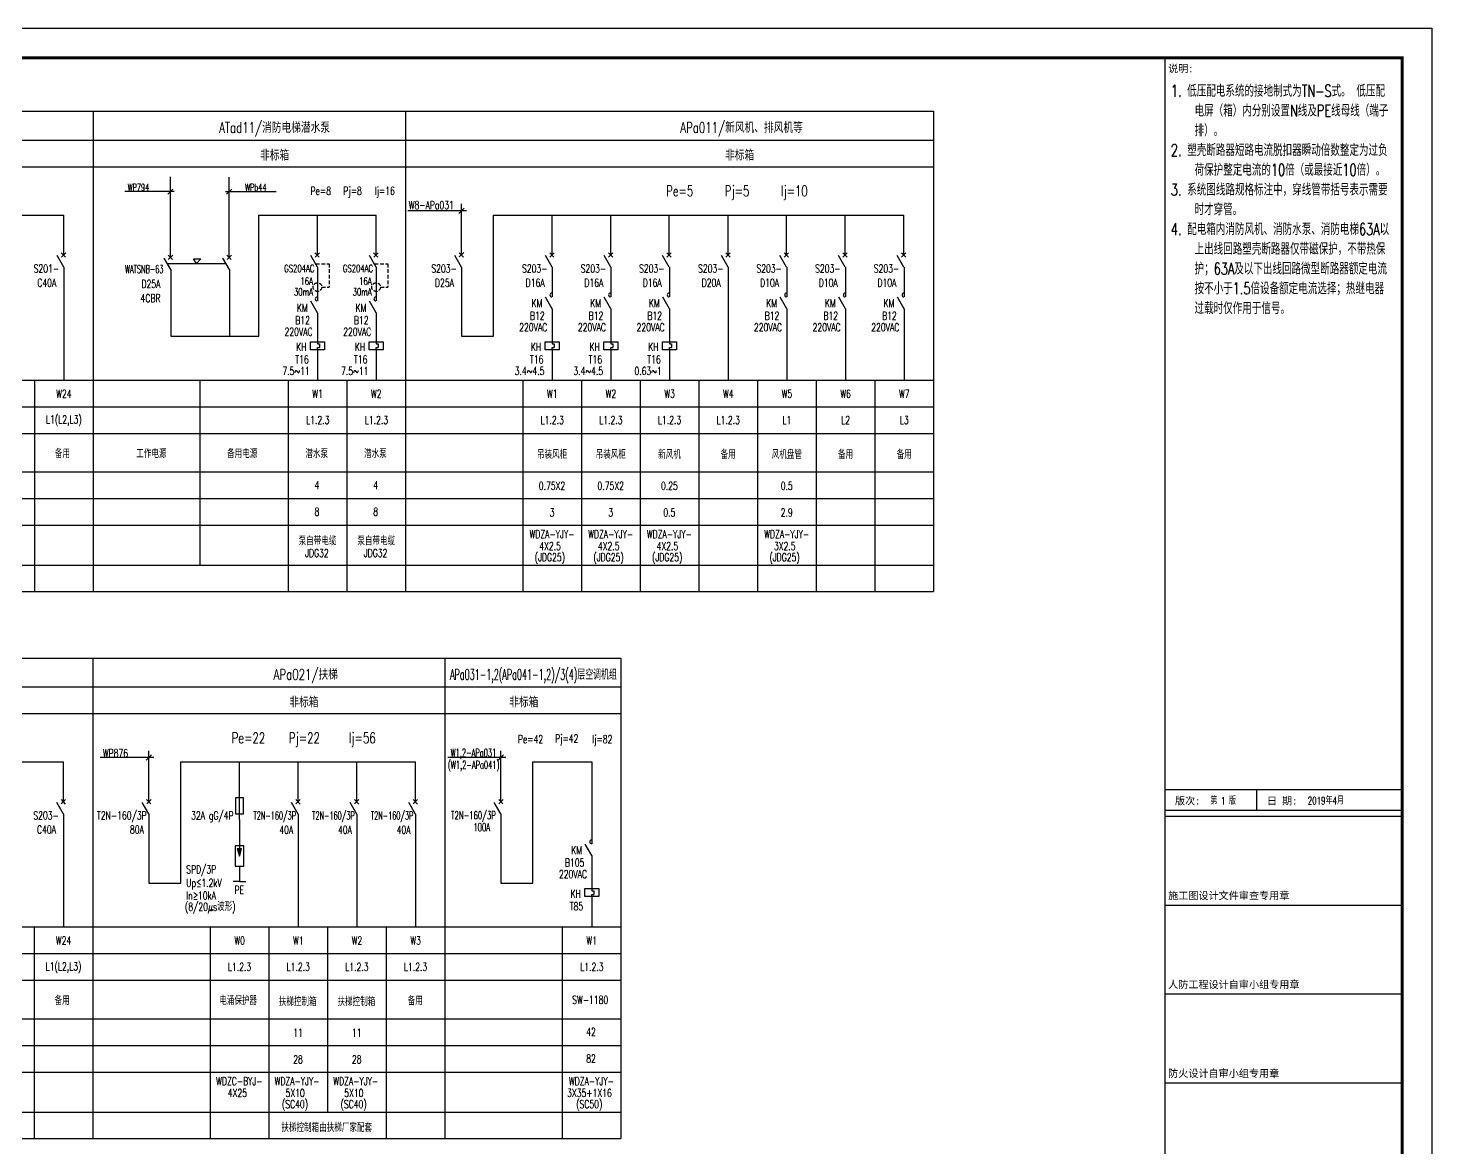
# Model space of a CAD drawing. Extents: x 1980812 to 2226895, y -554123 to 281606.
# Drawn here: x 2179522 to 2226895, y 97689 to 135489 of the extents above; entities that cross this region are included whole.
import ezdxf
from ezdxf.enums import TextEntityAlignment as Align

# ---------------------------------------------------------------- set-up
doc = ezdxf.new("R2010")
doc.units = 0
doc.header["$LTSCALE"] = 1000
doc.header["$MEASUREMENT"] = 0
doc.linetypes.add('DXXX', pattern=[4.5, 3, -1.5])
doc.linetypes.add('HIDDEN', pattern=[0.375, 0.25, -0.125])
for name, color, linetype in [('1', 1, 'Continuous'), ('2', 2, 'Continuous'), ('7', 7, 'Continuous'), ('DQ1', 1, 'Continuous'), ('DQ2', 2, 'Continuous'), ('DQ7', 7, 'Continuous'), ('TK', 1, 'Continuous'), ('ZYJ', 4, 'Continuous')]:
    doc.layers.add(name, color=color, linetype=linetype)
doc.styles.add('D8', font='txtw.shx', dxfattribs={"width": 0.7, "bigfont": 'hztxtw.shx'})
doc.styles.add('SONGTI', font='', dxfattribs={"width": 1.1})
doc.styles.get('SONGTI').set_extended_font_data('NSimSun')

# ---------------------------------------------------------------- blocks, each defined once
blk = doc.blocks.new('BLQ')
at = {"layer": '1'}
blk.add_hatch(color=256, dxfattribs=at).paths.add_polyline_path([(0.8, -1), (-0.8, -1), (0, -3.88)])
for p, q in [((-0.8, -1), (0.8, -1)), ((-0.8, -1), (0, -3.88)), ((0, -3.88), (0.8, -1))]:
    blk.add_line(p, q, dxfattribs=at)
blk.add_lwpolyline([(-1.67, -7.58), (1.67, -7.58), (1.67, 0), (-1.67, 0)], close=True, dxfattribs=at)
at = {"layer": '2'}
for p, q in [((0, -7.58), (0, -13.31)), ((0, -13.31), (-2.41, -13.31)), ((0, -13.31), (2.41, -13.31))]:
    blk.add_line(p, q, dxfattribs=at)
blk = doc.blocks.new('RD')
at = {"layer": '1', "color": 1}
blk.add_lwpolyline([(-150, 0), (-150, -600), (150, -600), (150, 0)], close=True, dxfattribs=at)
blk = doc.blocks.new('ta1j')
at = {"layer": 'TK'}
for p, q in [((751, 10), (751, 584)), ((751, 584), (831, 584)), ((831, 10), (831, 584)), ((751, 337), (831, 337)), ((781.87, 330), (781.87, 337)), ((751, 330), (831, 330)), ((751, 328), (831, 328)), ((751, 298), (831, 298)), ((751, 268), (831, 268)), ((751, 238), (831, 238))]:
    blk.add_line(p, q, dxfattribs=at)
blk.add_lwpolyline([(-210, 594), (841, 594), (841, 0), (-210, 0)], close=True, dxfattribs=at)
at = {"layer": 'TK', "const_width": 1}
blk.add_lwpolyline([(831, 10), (831, 584), (-185, 584), (-185, 10)], close=True, dxfattribs=at)
at = {"layer": 'TK', "style": 'SONGTI'}
for s, p in [('\\M+5CBB5\\M+5C3F7:', (751.98, 579.09)), ('\\M+5B0E6\\M+5B4CE:', (754.28, 331.92)), ('\\M+5C8D5 \\M+5C6DA:', (785.32, 331.92)), ('\\M+5CAA9\\M+5B9A4\\M+5CDBC\\M+5C9E8\\M+5BCC6\\M+5CEC4\\M+5BCFE\\M+5C9F3\\M+5B2E9\\M+5D7A8\\M+5D3C3\\M+5D5C2', (751.98, 299.92)), ('\\M+5C8CB\\M+5B7C0\\M+5B9A4\\M+5B3CC\\M+5C9E8\\M+5BCC6\\M+5D7D4\\M+5C9F3\\M+5D0A1\\M+5D7E9\\M+5D7A8\\M+5D3C3\\M+5D5C2', (751.98, 269.92)), ('\\M+5B7C0\\M+5BBF0\\M+5C9E8\\M+5BCC6\\M+5D7D4\\M+5C9F3\\M+5D0A1\\M+5D7E9\\M+5D7A8\\M+5D3C3\\M+5D5C2', (751.98, 239.92))]:
    blk.add_text(s, height=2.5, dxfattribs=at).set_placement(p)
blk = doc.blocks.new('A$C0B485A84')
at = {"layer": 'DQ1'}
for p, q in [((0, 0), (8910, 0)), ((2835, -7893), (2498, -7309)), ((2726, -7164), (2944, -7385)), ((2728, -7380), (2949, -7162)), ((7443, -9998), (7105, -9413)), ((7094, -11673), (7793, -11673)), ((7094, -12078), (7094, -11673)), ((7793, -12078), (7094, -12078)), ((7443, -11673), (7443, -11776)), ((7443, -11776), (7540, -11776)), ((7443, -11970), (7540, -11970)), ((7443, -12091), (7443, -11970)), ((7540, -11776), (7540, -11970)), ((7540, -11865), (7540, -11865)), ((7793, -11673), (7793, -12078)), ((0, -24325), (8910, -24325))]:
    blk.add_line(p, q, dxfattribs=at)
blk.add_arc((7432, -9306), 97.5, 90, 270, dxfattribs=at)
at = {"layer": 'DQ2'}
for p, q in [((2835, -7272), (2835, -4694)), ((4455, -5255), (7443, -5255)), ((4455, -11394), (4455, -5255)), ((7443, -5255), (7443, -9403)), ((2835, -7893), (2835, -11398)), ((7443, -9998), (7443, -11673)), ((2835, -11398), (4456, -11398)), ((7443, -12078), (7443, -13612))]:
    blk.add_line(p, q, dxfattribs=at)
at = {"layer": 'DQ7'}
for p, q in [((8910, 0), (8910, -24325)), ((0, -1462), (8910, -1462)), ((0, -2812), (8910, -2812)), ((3088, -5041), (149, -5041)), ((0, -13612), (8910, -13612)), ((5940, -13612), (5940, -24325)), ((0, -14962), (8910, -14962)), ((0, -16312), (8910, -16312)), ((0, -18259), (8910, -18259)), ((0, -19609), (8910, -19609)), ((0, -20959), (8910, -20959)), ((0, -22984), (8910, -22984))]:
    blk.add_line(p, q, dxfattribs=at)
at = {"layer": 'DQ7', "color": 7}
blk.add_line((2700, -5176), (2970, -4906), dxfattribs=at)
at = {"layer": 'DQ7', "style": 'D8'}
for s, width, p in [('APa031-1,2(APa041-1,2)/3(4)\\M+5B2E3\\M+5BFD5\\M+5B5F7\\M+5BBFA\\M+5D7E9', 0.55, (4488, -827)), ('\\M+5B7C7\\M+5B1EA\\M+5CFE4', 0.7, (3997, -2227))]:
    blk.add_text(s, height=540, dxfattribs=dict(at, width=width)).set_placement(p, align=Align.MIDDLE_CENTER)
for s, width, p in [('Pe=42', 0.7, (3703, -4310)), ('Pj=42', 0.7, (5581, -4274)), ('Ij=82', 0.7, (7460, -4310)), ('W1,2-APa031', 0.55, (293, -4995)), ('(W1,2-APa041)', 0.55, (157, -5607))]:
    blk.add_text(s, height=405, dxfattribs=dict(at, width=width)).set_placement(p)
for s, width, p in [('T2N-160/3P', 0.63, (2580, -8162)), ('100A', 0.63, (2296, -8768)), ('KM', 0.7, (6948, -9925)), ('B105', 0.7, (7064, -10560)), ('220VAC', 0.7, (7198, -11143)), ('KH', 0.7, (6888, -12136)), ('T85', 0.7, (7004, -12771))]:
    blk.add_text(s, height=405, dxfattribs=dict(at, width=width)).set_placement(p, align=Align.RIGHT)
at = {"layer": 'DQ7', "style": 'D8', "width": 0.7}
for s, p in [('W1', (7432, -14304)), ('L1.2.3', (7444, -15636)), ('SW-1180', (7359, -17303)), ('42', (7402, -18926)), ('82', (7402, -20276)), ('WDZA-YJY-', (7418, -21421)), ('3X35+1X16', (7321, -22019)), ('(SC50)', (7312, -22614))]:
    blk.add_text(s, height=405, dxfattribs=at).set_placement(p, align=Align.MIDDLE)

msp = doc.modelspace()

# ---------------------------------------------------------------- linework, layer by layer
at = {"layer": '2'}
for q in [(2186654.9, 110720), (2186654.9, 107793.2)]:
    msp.add_line((2186654.9, 108771.3), q, dxfattribs=at)
at = {"layer": 'DQ1'}
for p, q in [((2130235.5, 132683), (2181715.5, 132683)), ((2181715.5, 132683), (2192255.4, 132683)), ((2192255.4, 132683), (2210075.4, 132683)), ((2194072.7, 127907.2), (2194218.2, 127759.4)), ((2194073.9, 127762.9), (2194221.7, 127908.4)), ((2180725.5, 127418.4), (2180500.5, 127808.1)), ((2180643.4, 127904.7), (2180788.9, 127756.8)), ((2180644.6, 127760.4), (2180792.5, 127905.9)), ((2184335.4, 127337.4), (2184110.4, 127727.1)), ((2184253.3, 127823.7), (2184398.8, 127675.9)), ((2184254.5, 127679.4), (2184402.3, 127824.9)), ((2186315.4, 127337.4), (2186090.4, 127727.1)), ((2186233.3, 127823.7), (2186378.8, 127675.9)), ((2186234.5, 127679.4), (2186382.3, 127824.9)), ((2189285.4, 127418.4), (2189060.4, 127808.1)), ((2189203.3, 127904.7), (2189348.8, 127756.8)), ((2189204.5, 127760.4), (2189352.3, 127905.9)), ((2191265.4, 127418.4), (2191040.4, 127808.1)), ((2191183.3, 127904.7), (2191328.8, 127756.8)), ((2191184.5, 127760.4), (2191332.3, 127905.9)), ((2194145.4, 127420.9), (2193920.4, 127810.6)), ((2197205.4, 127418.4), (2196980.4, 127808.1)), ((2197123.3, 127904.7), (2197268.8, 127756.8)), ((2197124.5, 127760.4), (2197272.3, 127905.9)), ((2199185.4, 127418.4), (2198960.4, 127808.1)), ((2199103.3, 127904.7), (2199248.8, 127756.8)), ((2199104.5, 127760.4), (2199252.3, 127905.9)), ((2201155.4, 127418.4), (2200930.4, 127808.1)), ((2201073.3, 127904.7), (2201218.8, 127756.8)), ((2201074.5, 127760.4), (2201222.4, 127905.9)), ((2203145.4, 127418.4), (2202920.4, 127808.1)), ((2203063.3, 127904.7), (2203208.8, 127756.8)), ((2203064.5, 127760.4), (2203212.3, 127905.9)), ((2205115.4, 127418.4), (2204890.4, 127808.1)), ((2205033.3, 127904.7), (2205178.8, 127756.8)), ((2205034.5, 127760.4), (2205182.4, 127905.9)), ((2207095.4, 127418.4), (2206870.4, 127808.1)), ((2207013.3, 127904.7), (2207158.8, 127756.8)), ((2207014.5, 127760.4), (2207162.4, 127905.9)), ((2209075.4, 127418.4), (2208850.4, 127808.1)), ((2208993.3, 127904.7), (2209138.8, 127756.8)), ((2208994.5, 127760.4), (2209142.4, 127905.9)), ((2189285.4, 125882.7), (2189060.4, 126272.4)), ((2191265.4, 125882.7), (2191040.4, 126272.4)), ((2197205.4, 126017.7), (2196980.4, 126407.4)), ((2199185.4, 126017.7), (2198960.4, 126407.4)), ((2201165.4, 126017.7), (2200940.4, 126407.4)), ((2205125.4, 126017.7), (2204900.4, 126407.4)), ((2207105.4, 126017.7), (2206880.4, 126407.4)), ((2209085.4, 126017.7), (2208860.4, 126407.4)), ((2189053.1, 124901), (2189519.1, 124901)), ((2189053.1, 124631), (2189053.1, 124901)), ((2189519.1, 124631), (2189053.1, 124631)), ((2189285.7, 124901), (2189285.7, 124832.3)), ((2189285.7, 124832.3), (2189350.4, 124832.3)), ((2189285.7, 124703.1), (2189350.4, 124703.1)), ((2189285.7, 124622.3), (2189285.7, 124703.1)), ((2189350.4, 124832.3), (2189350.4, 124703.1)), ((2189350.4, 124773.1), (2189350.4, 124773.1)), ((2189519.1, 124901), (2189519.1, 124631)), ((2191033.1, 124901), (2191499.1, 124901)), ((2191033.1, 124631), (2191033.1, 124901)), ((2191499.1, 124631), (2191033.1, 124631)), ((2191265.7, 124901), (2191265.7, 124832.3)), ((2191265.7, 124832.3), (2191330.4, 124832.3)), ((2191265.7, 124703.1), (2191330.4, 124703.1)), ((2191265.7, 124622.3), (2191265.7, 124703.1)), ((2191330.4, 124832.3), (2191330.4, 124703.1)), ((2191330.4, 124773.1), (2191330.4, 124773.1)), ((2191499.1, 124901), (2191499.1, 124631)), ((2196973.1, 124901), (2197439.1, 124901)), ((2196973.1, 124631), (2196973.1, 124901)), ((2197439.1, 124631), (2196973.1, 124631)), ((2197205.7, 124901), (2197205.7, 124832.3)), ((2197205.7, 124832.3), (2197270.4, 124832.3)), ((2197205.7, 124703.1), (2197270.4, 124703.1)), ((2197205.7, 124622.3), (2197205.7, 124703.1)), ((2197270.4, 124832.3), (2197270.4, 124703.1)), ((2197270.4, 124773.1), (2197270.4, 124773.1)), ((2197439.1, 124901), (2197439.1, 124631)), ((2198953.1, 124901), (2199419.1, 124901)), ((2198953.1, 124631), (2198953.1, 124901)), ((2199419.1, 124631), (2198953.1, 124631)), ((2199185.7, 124901), (2199185.7, 124832.3)), ((2199185.7, 124832.3), (2199250.4, 124832.3)), ((2199185.7, 124703.1), (2199250.4, 124703.1)), ((2199185.7, 124622.3), (2199185.7, 124703.1)), ((2199250.4, 124832.3), (2199250.4, 124703.1)), ((2199250.4, 124773.1), (2199250.4, 124773.1)), ((2199419.1, 124901), (2199419.1, 124631)), ((2200933.1, 124901), (2201399.1, 124901)), ((2200933.1, 124631), (2200933.1, 124901)), ((2201399.1, 124631), (2200933.1, 124631)), ((2201165.7, 124901), (2201165.7, 124832.3)), ((2201165.7, 124832.3), (2201230.4, 124832.3)), ((2201165.7, 124703.1), (2201230.4, 124703.1)), ((2201165.7, 124622.3), (2201165.7, 124703.1)), ((2201230.4, 124832.3), (2201230.4, 124703.1)), ((2201230.4, 124773.1), (2201230.4, 124773.1)), ((2201399.1, 124901), (2201399.1, 124631)), ((2130235.5, 116466.4), (2181715.5, 116466.4)), ((2181715.5, 116466.4), (2192255.4, 116466.4)), ((2192255.4, 116466.4), (2210075.4, 116466.4)), ((2130224.9, 114223.6), (2181704.9, 114223.6)), ((2181704.9, 114223.6), (2193584.9, 114223.6)), ((2180632.8, 109445.2), (2180778.3, 109297.4)), ((2180634, 109300.9), (2180781.8, 109446.4)), ((2183522.1, 109447.7), (2183667.7, 109299.9)), ((2183523.4, 109303.4), (2183671.2, 109449)), ((2188552.8, 109445.2), (2188698.3, 109297.4)), ((2188554, 109300.9), (2188701.8, 109446.4)), ((2190532.8, 109445.2), (2190678.3, 109297.4)), ((2190534, 109300.9), (2190681.8, 109446.4)), ((2192512.8, 109445.2), (2192658.3, 109297.4)), ((2192514, 109300.9), (2192661.8, 109446.4)), ((2180714.9, 108958.9), (2180489.9, 109348.6)), ((2183594.9, 108961.4), (2183369.9, 109351.1)), ((2188634.9, 108958.9), (2188409.9, 109348.6)), ((2190614.9, 108958.9), (2190389.9, 109348.6)), ((2192594.9, 108958.9), (2192369.9, 109348.6)), ((2130224.9, 98006.9), (2181704.9, 98006.9)), ((2181704.9, 98006.9), (2193584.9, 98006.9))]:
    msp.add_line(p, q, dxfattribs=at)
for centre in [(2197198.3, 126479.3), (2199178.3, 126479.3), (2201158.3, 126479.3), (2205118.3, 126479.3), (2207098.3, 126479.3), (2209078.3, 126479.3), (2189278.3, 126344.3), (2191258.3, 126344.3)]:
    msp.add_arc(centre, 65, 90, 270, dxfattribs=at)
at = {"layer": 'DQ2'}
for p, q in [((2184326, 127749.8), (2184326, 130467.8)), ((2186306, 127749.8), (2186306, 130455.3)), ((2194145.4, 127835.1), (2194145.4, 129553.7)), ((2133205.5, 129179.5), (2180725.5, 129179.5)), ((2180725.5, 127830.8), (2180725.5, 129179.5)), ((2187305.4, 125086.8), (2187305.4, 129179.5)), ((2187305.8, 125084.3), (2187305.8, 129177)), ((2187305.8, 129177), (2191265.4, 129177)), ((2189285.4, 127830.8), (2189285.4, 129177)), ((2191265.4, 127830.8), (2191265.4, 129177)), ((2195225.4, 129179.5), (2209075.4, 129179.5)), ((2195225.8, 125084.3), (2195225.8, 129177)), ((2197205.4, 127830.8), (2197205.4, 129179.5)), ((2199185.4, 127830.8), (2199185.4, 129179.5)), ((2201155.4, 127830.8), (2201155.4, 129179.5)), ((2203145.4, 127830.8), (2203145.4, 129179.5)), ((2205115.4, 127830.8), (2205115.4, 129179.5)), ((2207095.4, 127830.8), (2207095.4, 129179.5)), ((2209075.4, 127830.8), (2209075.4, 129179.5)), ((2180725.5, 127418.4), (2180725.5, 123608.4)), ((2184335.4, 127337.4), (2184335.4, 125086.8)), ((2186315.4, 127337.4), (2186315.4, 125086.8)), ((2189285.4, 127418.4), (2189285.4, 126279.3)), ((2191265.4, 127418.4), (2191265.4, 126279.3)), ((2194145.4, 127420.9), (2194145.4, 125084.3)), ((2197205.4, 127418.4), (2197205.4, 126414.3)), ((2199185.4, 127418.4), (2199185.4, 126414.3)), ((2201165.4, 127418.4), (2201165.4, 126414.3)), ((2203145.4, 127418.4), (2203145.4, 123608.4)), ((2205125.4, 127418.4), (2205125.4, 126414.3)), ((2207105.4, 127418.4), (2207105.4, 126414.3)), ((2209085.4, 127418.4), (2209085.4, 126414.3)), ((2197205.4, 126017.7), (2197205.4, 124901)), ((2199185.4, 126017.7), (2199185.4, 124901)), ((2201165.4, 126017.7), (2201165.4, 124901)), ((2205125.4, 126017.7), (2205125.4, 123608.4)), ((2207105.4, 126017.7), (2207105.4, 123608.4)), ((2209085.4, 126017.7), (2209085.4, 123608.4)), ((2189285.4, 125882.7), (2189285.4, 124901)), ((2191265.4, 125882.7), (2191265.4, 124901)), ((2184335.4, 125086.8), (2187305.4, 125086.8)), ((2194145.4, 125084.3), (2195225.8, 125084.3)), ((2189285.4, 124631), (2189285.4, 123608.4)), ((2191265.4, 124631), (2191265.4, 123608.4)), ((2197205.4, 124631), (2197205.4, 123608.4)), ((2199185.4, 124631), (2199185.4, 123608.4)), ((2201165.4, 124631), (2201165.4, 123608.4)), ((2183594.9, 109375.6), (2183594.9, 111094.3)), ((2133194.9, 110720), (2180714.9, 110720)), ((2180714.9, 109371.3), (2180714.9, 110720)), ((2184674.9, 110720), (2192594.9, 110720)), ((2184675.3, 106624.9), (2184675.3, 110717.5)), ((2188634.9, 109371.3), (2188634.9, 110720)), ((2190614.9, 109371.3), (2190614.9, 110720)), ((2192594.9, 109371.3), (2192594.9, 110720)), ((2180714.9, 108958.9), (2180714.9, 105149)), ((2183594.9, 108961.4), (2183594.9, 106624.9)), ((2188634.9, 108958.9), (2188634.9, 105149)), ((2190614.9, 108958.9), (2190614.9, 105149)), ((2192594.9, 108958.9), (2192594.9, 105149)), ((2183594.9, 106624.9), (2184675.3, 106624.9))]:
    msp.add_line(p, q, dxfattribs=at)
at = {"layer": 'DQ7'}
for p, q in [((2181715.5, 132683), (2181715.5, 116466.4)), ((2192255.4, 132683), (2192255.4, 116466.4)), ((2192255.4, 132683), (2192255.4, 116466.4)), ((2210075.4, 132683), (2210075.4, 116466.4)), ((2130235.5, 131708.4), (2181715.5, 131708.4)), ((2181715.5, 131708.4), (2192255.4, 131708.4)), ((2192255.4, 131708.4), (2210075.4, 131708.4)), ((2130235.5, 130808.4), (2181715.5, 130808.4)), ((2181715.5, 130808.4), (2192255.4, 130808.4)), ((2192255.4, 130808.4), (2210075.4, 130808.4)), ((2184449.3, 129970.5), (2182784.9, 129970.5)), ((2187895.6, 129964.7), (2186186.3, 129964.7)), ((2194314, 129322.6), (2192338.3, 129322.6)), ((2130235.5, 123608.4), (2181715.5, 123608.4)), ((2179735.5, 123608.4), (2179735.5, 116466.4)), ((2181715.5, 123608.4), (2192255.4, 123608.4)), ((2185317.7, 123608.4), (2185317.7, 117360.5)), ((2188295.4, 123608.4), (2188295.4, 116466.4)), ((2190275.4, 123608.4), (2190275.4, 116466.4)), ((2192255.4, 123608.4), (2210075.4, 123608.4)), ((2196215.4, 123608.4), (2196215.4, 116466.4)), ((2198195.4, 123608.4), (2198195.4, 116466.4)), ((2200175.4, 123608.4), (2200175.4, 116466.4)), ((2202155.4, 123608.4), (2202155.4, 116466.4)), ((2204135.4, 123608.4), (2204135.4, 116466.4)), ((2206115.4, 123608.4), (2206115.4, 116466.4)), ((2208095.4, 123608.4), (2208095.4, 116466.4)), ((2130235.5, 122708.4), (2181715.5, 122708.4)), ((2181715.5, 122708.4), (2192255.4, 122708.4)), ((2192255.4, 122708.4), (2210075.4, 122708.4)), ((2130235.5, 121808.4), (2181715.5, 121808.4)), ((2181715.5, 121808.4), (2192255.4, 121808.4)), ((2192255.4, 121808.4), (2210075.4, 121808.4)), ((2130235.5, 120510.5), (2181715.5, 120510.5)), ((2181715.5, 120510.5), (2192255.4, 120510.5)), ((2192255.4, 120510.5), (2210075.4, 120510.5)), ((2130235.5, 119610.5), (2181715.5, 119610.5)), ((2181715.5, 119610.5), (2192255.4, 119610.5)), ((2192255.4, 119610.5), (2210075.4, 119610.5)), ((2130235.5, 118710.5), (2181715.5, 118710.5)), ((2181715.5, 118710.5), (2192255.4, 118710.5)), ((2192255.4, 118710.5), (2210075.4, 118710.5)), ((2130235.5, 117360.5), (2181715.5, 117360.5)), ((2181715.5, 117360.5), (2192255.4, 117360.5)), ((2192255.4, 117360.5), (2210075.4, 117360.5)), ((2181704.9, 114223.6), (2181704.9, 98006.9)), ((2193584.9, 114223.6), (2193584.9, 98006.9)), ((2193584.9, 114223.6), (2193584.9, 98006.9)), ((2130224.9, 113249), (2181704.9, 113249)), ((2181704.9, 113249), (2193584.9, 113249)), ((2130224.9, 112349), (2181704.9, 112349)), ((2181704.9, 112349), (2193584.9, 112349)), ((2183763.5, 110863.1), (2181959.1, 110863.1)), ((2130224.9, 105149), (2181704.9, 105149)), ((2179724.9, 105149), (2179724.9, 98006.9)), ((2181704.9, 105149), (2193584.9, 105149)), ((2185664.9, 105149), (2185664.9, 98006.9)), ((2187644.9, 105149), (2187644.9, 98006.9)), ((2189624.9, 105149), (2189624.9, 98901.1)), ((2191604.9, 105149), (2191604.9, 98006.9)), ((2130224.9, 104249), (2181704.9, 104249)), ((2181704.9, 104249), (2193584.9, 104249)), ((2130224.9, 103349), (2181704.9, 103349)), ((2181704.9, 103349), (2193584.9, 103349)), ((2130224.9, 102051.1), (2181704.9, 102051.1)), ((2181704.9, 102051.1), (2193584.9, 102051.1)), ((2130224.9, 101151.1), (2181704.9, 101151.1)), ((2181704.9, 101151.1), (2193584.9, 101151.1)), ((2130224.9, 100251.1), (2181704.9, 100251.1)), ((2181704.9, 100251.1), (2193584.9, 100251.1)), ((2130224.9, 98901.1), (2181704.9, 98901.1)), ((2181704.9, 98901.1), (2193584.9, 98901.1))]:
    msp.add_line(p, q, dxfattribs=at)
at = {"layer": 'DQ7', "color": 7}
for p, q in [((2184240.9, 129885), (2184411.9, 130056)), ((2186220.9, 129879.1), (2186391.9, 130050.2)), ((2194055.4, 129232.6), (2194235.4, 129412.6)), ((2183504.9, 110773.1), (2183684.9, 110953.1))]:
    msp.add_line(p, q, dxfattribs=at)
at = {"layer": 'DQ7', "linetype": 'HIDDEN', "ltscale": 0.5}
for p, q in [((2189230.1, 127534.7), (2189681.1, 127534.7)), ((2189681.1, 127534.7), (2189681.1, 126745.3)), ((2191210.1, 127534.7), (2191661.1, 127534.7)), ((2191661.1, 127534.7), (2191661.1, 126745.3)), ((2189431.2, 126745.3), (2189681.1, 126745.3)), ((2191411.2, 126745.3), (2191661.1, 126745.3))]:
    msp.add_line(p, q, dxfattribs=at)
for centre in [(2189285.4, 126745.3), (2191265.4, 126745.3)]:
    msp.add_circle(centre, 145.8, dxfattribs=at)
at = {"layer": 'ZYJ', "color": 7, "linetype": 'DXXX'}
msp.add_line((2184219.2, 127538.7), (2186199.3, 127538.7), dxfattribs=at)
at = {"layer": 'ZYJ', "color": 7}
for p, q in [((2185098.4, 127704), (2185347.8, 127704)), ((2185209.2, 127538.7), (2185098.4, 127704)), ((2185347.8, 127704), (2185209.2, 127538.7))]:
    msp.add_line(p, q, dxfattribs=at)

# ---------------------------------------------------------------- block references
at = {"layer": '1', "xscale": 90, "yscale": 90, "zscale": 90.0000000008382}
msp.add_blockref('BLQ', (2186654.9, 107883.2), dxfattribs=at)
at = {"layer": '7', "xscale": 0.9, "yscale": 0.9, "zscale": 0.9}
msp.add_blockref('RD', (2186654.9, 109506.2), dxfattribs=at)
at = {"layer": 'DQ2', "xscale": 0.6666666666278616, "yscale": 0.6666666666642413, "zscale": 0.6666666666666666}
msp.add_blockref('A$C0B485A84', (2193584.9, 114223.6), dxfattribs=at)
at = {"layer": 'TK', "xscale": 100, "yscale": 100, "zscale": 100}
msp.add_blockref('ta1j', (2142794.5, 76089.2), dxfattribs=at)

# ---------------------------------------------------------------- texts
at = {"layer": '7', "style": 'D8'}
for s, height, width, p in [('GS204AC', 243, 0.7, (2189184.4, 127254.6)), ('GS204AC', 243, 0.7, (2191164.4, 127254.6)), ('16A', 243, 0.7, (2189135.9, 126824.7)), ('16A', 243, 0.7, (2191115.9, 126824.7)), ('30mA', 243, 0.7, (2189135.9, 126463.8)), ('30mA', 243, 0.7, (2191115.9, 126463.8)), ('T2N-160/3P', 270, 0.7, (2183524, 108777)), ('32A gG/4P', 270, 0.7, (2186457.6, 108775.7)), ('T2N-160/3P', 270, 0.6, (2188564, 108774.4)), ('T2N-160/3P', 270, 0.6, (2190544, 108774.4)), ('T2N-160/3P', 270, 0.6, (2192524, 108774.4)), ('80A', 270, 0.7, (2183428.8, 108299.2)), ('40A', 270, 0.7, (2188468.8, 108296.7)), ('40A', 270, 0.7, (2190448.8, 108296.7)), ('40A', 270, 0.7, (2192428.8, 108296.7))]:
    msp.add_text(s, height=height, dxfattribs=dict(at, width=width)).set_placement(p, align=Align.RIGHT)
at = {"layer": '7', "style": 'D8', "width": 0.7}
for s, height, p in [('\\M+5B5DA 1 \\M+5B0E6', 250, (2219419.6, 109283.9)), ('2019\\M+5C4EA4\\M+5D4C2', 250, (2222703.3, 109286.4)), ('SPD/3P', 270, (2184859, 106954.4)), ('Up\\M+5A1DC1.2kV', 270, (2184859, 106500.3)), ('In\\M+5A1DD10kA', 270, (2184859, 106070.4)), ('PE', 270, (2186487.3, 106264.6)), ('(8/20\\M+5A6CCs\\M+5B2A8\\M+5D0CE)', 270, (2184815.1, 105695.1))]:
    msp.add_text(s, height=height, dxfattribs=at).set_placement(p)
at = {"layer": '7', "ltscale": 5, "insert": (2218084.8, 133570.2), "char_height": 400, "width": 7490.81, "attachment_point": 1, "style": 'D8'}
msp.add_mtext('\\pi-800,l800;1. \\M+5B5CD\\M+5D1B9\\M+5C5E4\\M+5B5E7\\M+5CFB5\\M+5CDB3\\M+5B5C4\\M+5BDD3\\M+5B5D8\\M+5D6C6\\M+5CABD\\M+5CEAATN-S\\M+5CABD\\M+5A1A3 \\M+5B5CD\\M+5D1B9\\M+5C5E4\\M+5B5E7\\M+5C6C1\\M+5A3A8\\M+5CFE4\\M+5A3A9\\M+5C4DA\\M+5B7D6\\M+5B1F0\\M+5C9E8\\M+5D6C3N\\M+5CFDF\\M+5BCB0PE\\M+5CFDF\\M+5C4B8\\M+5CFDF\\M+5A3A8\\M+5B6CB\\M+5D7D3\\M+5C5C5\\M+5A3A9\\M+5A1A3 \\P2. \\M+5CBDC\\M+5BFC7\\M+5B6CF\\M+5C2B7\\M+5C6F7\\M+5B6CC\\M+5C2B7\\M+5B5E7\\M+5C1F7\\M+5CDD1\\M+5BFDB\\M+5C6F7\\M+5CBB2\\M+5B6AF\\M+5B1B6\\M+5CAFD\\M+5D5FB\\M+5B6A8\\M+5CEAA\\M+5B9FD\\M+5B8BA\\M+5BAC9\\M+5B1A3\\M+5BBA4\\M+5D5FB\\M+5B6A8\\M+5B5E7\\M+5C1F7\\M+5B5C410\\M+5B1B6\\M+5A3A8\\M+5BBF2\\M+5D7EE\\M+5BDD3\\M+5BDFC10\\M+5B1B6\\M+5A3A9\\M+5A1A3 \\P3. \\M+5CFB5\\M+5CDB3\\M+5CDBC\\M+5CFDF\\M+5C2B7\\M+5B9E6\\M+5B8F1\\M+5B1EA\\M+5D7A2\\M+5D6D0\\M+5A3AC\\M+5B4A9\\M+5CFDF\\M+5B9DC\\M+5B4F8\\M+5C0A8\\M+5BAC5\\M+5B1ED\\M+5CABE\\M+5D0E8\\M+5D2AA\\M+5CAB1\\M+5B2C5\\M+5B4A9\\M+5B9DC\\M+5A1A3\\P4. \\M+5C5E4\\M+5B5E7\\M+5CFE4\\M+5C4DA\\M+5CFFB\\M+5B7C0\\M+5B7E7\\M+5BBFA\\M+5A1A2\\M+5CFFB\\M+5B7C0\\M+5CBAE\\M+5B1C3\\M+5A1A2\\M+5CFFB\\M+5B7C0\\M+5B5E7\\M+5CCDD63A\\M+5D2D4\\M+5C9CF\\M+5B3F6\\M+5CFDF\\M+5BBD8\\M+5C2B7\\M+5CBDC\\M+5BFC7\\M+5B6CF\\M+5C2B7\\M+5C6F7\\M+5BDF6\\M+5B4F8\\M+5B4C5\\M+5B1A3\\M+5BBA4\\M+5A3AC\\M+5B2BB\\M+5B4F8\\M+5C8C8\\M+5B1A3\\M+5BBA4\\M+5A3BB63A\\M+5BCB0\\M+5D2D4\\M+5CFC2\\M+5B3F6\\M+5CFDF\\M+5BBD8\\M+5C2B7\\M+5CEA2\\M+5D0CD\\M+5B6CF\\M+5C2B7\\M+5C6F7\\M+5B6EE\\M+5B6A8\\M+5B5E7\\M+5C1F7\\M+5B0B4\\M+5B2BB\\M+5D0A1\\M+5D3DA1.5\\M+5B1B6\\M+5C9E8\\M+5B1B8\\M+5B6EE\\M+5B6A8\\M+5B5E7\\M+5C1F7\\M+5D1A1\\M+5D4F1\\M+5A3BB\\M+5C8C8\\M+5BCCC\\M+5B5E7\\M+5C6F7\\M+5B9FD\\M+5D4D8\\M+5CAB1\\M+5BDF6\\M+5D7F7\\M+5D3C3\\M+5D3DA\\M+5D0C5\\M+5BAC5\\M+5A1A3', dxfattribs=at)
at = {"layer": 'DQ7', "style": 'D8', "width": 0.7}
for s, p in [('ATad11/\\M+5CFFB\\M+5B7C0\\M+5B5E7\\M+5CCDD\\M+5C7B1\\M+5CBAE\\M+5B1C3', (2187839.9, 132131.9)), ('APa011/\\M+5D0C2\\M+5B7E7\\M+5BBFA\\M+5A1A2\\M+5C5C5\\M+5B7E7\\M+5BBFA\\M+5B5C8', (2203597.6, 132131.9)), ('\\M+5B7C7\\M+5B1EA\\M+5CFE4', (2187844.6, 131198.6)), ('\\M+5B7C7\\M+5B1EA\\M+5CFE4', (2203533.9, 131198.6)), ('APa021/\\M+5B7F6\\M+5CCDD', (2188892.9, 113672.4)), ('\\M+5B7C7\\M+5B1EA\\M+5CFE4', (2188829.2, 112739.1))]:
    msp.add_text(s, height=360, dxfattribs=at).set_placement(p, align=Align.MIDDLE_CENTER)
at = {"layer": 'DQ7', "style": 'D8'}
for s, height, width, p in [('WP794', 229.5, 0.6, (2182884.1, 129998.8)), ('WPb44', 229.5, 0.6, (2186848.8, 129998.8)), ('Pe=8', 270, 0.7, (2189053.9, 129860.3)), ('Pj=8', 270, 0.7, (2190159.3, 129860.3)), ('Ij=16', 270, 0.7, (2191218.9, 129860.3)), ('Pe=5', 360, 0.7, (2201050.5, 129809.7)), ('Pj=5', 360, 0.7, (2203031, 129809.7)), ('Ij=10', 360, 0.7, (2204924.5, 129809.7)), ('W8-APa031', 270, 0.7, (2192366.9, 129379.6)), ('Pe=22', 360, 0.7, (2186390.7, 111350.2)), ('Pj=22', 360, 0.7, (2188322.3, 111350.2)), ('Ij=56', 360, 0.7, (2190345.4, 111350.2)), ('WP876', 270, 0.7, (2182045.7, 110879.4)), ('\\M+5B1B8\\M+5D3C3', 270, 0.7, (2192328.9, 102510.7)), ('\\M+5B7F6\\M+5CCDD\\M+5BFD8\\M+5D6C6\\M+5CFE4', 270, 0.7, (2187982, 102481.9)), ('\\M+5B7F6\\M+5CCDD\\M+5BFD8\\M+5D6C6\\M+5CFE4', 270, 0.7, (2189962, 102481.9)), ('\\M+5B7F6\\M+5CCDD\\M+5BFD8\\M+5D6C6\\M+5CFE4\\M+5D3C9\\M+5B7F6\\M+5CCDD\\M+5B3A7\\M+5BCD2\\M+5C5E4\\M+5CCD7', 270, 0.7, (2188067.2, 98230.3))]:
    msp.add_text(s, height=height, dxfattribs=dict(at, width=width)).set_placement(p)
for s, width, p in [('S201-', 0.7, (2180568.3, 127236.4)), ('WATSNB-63', 0.6, (2184088.8, 127220.2)), ('S203-', 0.7, (2193988.2, 127236.4)), ('S203-', 0.7, (2197048.2, 127236.4)), ('S203-', 0.7, (2199028.2, 127236.4)), ('S203-', 0.7, (2200998.2, 127236.4)), ('S203-', 0.7, (2202988.2, 127236.4)), ('S203-', 0.7, (2204958.2, 127236.4)), ('S203-', 0.7, (2206938.2, 127236.4)), ('S203-', 0.7, (2208918.2, 127236.4)), ('C40A', 0.7, (2180473.2, 126758.7)), ('D25A', 0.7, (2183988.7, 126717.3)), ('D25A', 0.7, (2193893.1, 126758.7)), ('D16A', 0.7, (2196953.1, 126758.7)), ('D16A', 0.7, (2198933.1, 126758.7)), ('D16A', 0.7, (2200903.1, 126758.7)), ('D20A', 0.7, (2202893.1, 126758.7)), ('D10A', 0.7, (2204863.1, 126758.7)), ('D10A', 0.7, (2206843.1, 126758.7)), ('D10A', 0.7, (2208823.1, 126758.7)), ('4CBR', 0.7, (2183988.7, 126235.8)), ('KM', 0.7, (2188956, 125915.4)), ('KM', 0.7, (2190936, 125915.4)), ('KM', 0.7, (2196876, 126066.3)), ('KM', 0.7, (2198856, 126066.3)), ('KM', 0.7, (2200836, 126066.3)), ('KM', 0.7, (2204796, 126066.3)), ('KM', 0.7, (2206776, 126066.3)), ('KM', 0.7, (2208756, 126066.3)), ('B12', 0.7, (2189033.1, 125492.3)), ('B12', 0.7, (2191013.1, 125492.3)), ('B12', 0.7, (2196953.1, 125643.2)), ('B12', 0.7, (2198933.1, 125643.2)), ('B12', 0.7, (2200913.1, 125643.2)), ('B12', 0.7, (2204873.1, 125643.2)), ('B12', 0.7, (2206853.1, 125643.2)), ('B12', 0.7, (2208833.1, 125643.2)), ('220VAC', 0.7, (2189122.7, 125103.4)), ('220VAC', 0.7, (2191102.7, 125103.4)), ('220VAC', 0.7, (2197042.7, 125254.4)), ('220VAC', 0.7, (2199022.7, 125254.4)), ('220VAC', 0.7, (2201002.7, 125254.4)), ('220VAC', 0.7, (2204962.7, 125254.4)), ('220VAC', 0.7, (2206942.7, 125254.4)), ('220VAC', 0.7, (2208922.7, 125254.4)), ('KH', 0.7, (2188915.9, 124592.2)), ('KH', 0.7, (2190895.9, 124592.2)), ('KH', 0.7, (2196835.9, 124592.2)), ('KH', 0.7, (2198815.9, 124592.2)), ('KH', 0.7, (2200795.9, 124592.2)), ('T16', 0.7, (2188993, 124169)), ('T16', 0.7, (2190973, 124169)), ('T16', 0.7, (2196913, 124169)), ('T16', 0.7, (2198893, 124169)), ('T16', 0.7, (2200873, 124169)), ('7.5~11', 0.7, (2189027.3, 123780.2)), ('7.5~11', 0.7, (2191007.3, 123780.2)), ('3.4~4.5', 0.7, (2196947.3, 123780.2)), ('3.4~4.5', 0.7, (2198927.3, 123780.2)), ('0.63~1', 0.7, (2200907.3, 123780.2)), ('S203-', 0.7, (2180557.7, 108777)), ('C40A', 0.7, (2180462.6, 108299.2))]:
    msp.add_text(s, height=270, dxfattribs=dict(at, width=width)).set_placement(p, align=Align.RIGHT)
at = {"layer": 'DQ7', "style": 'D8', "width": 0.7}
for s, p in [('W24', (2180730.2, 123146.9)), ('W1', (2189290.1, 123146.9)), ('W2', (2191270.1, 123146.9)), ('W1', (2197210.1, 123146.9)), ('W2', (2199190.1, 123146.9)), ('W3', (2201170.1, 123146.9)), ('W4', (2203150.1, 123146.9)), ('W5', (2205130.1, 123146.9)), ('W6', (2207110.1, 123146.9)), ('W7', (2209090.1, 123146.9)), ('L1(L2,L3)', (2180728.6, 122258.8)), ('L1.2.3', (2189297.8, 122258.8)), ('L1.2.3', (2191277.8, 122258.8)), ('L1.2.3', (2197208.5, 122258.8)), ('L1.2.3', (2199188.5, 122258.8)), ('L1.2.3', (2201168.5, 122258.8)), ('L1.2.3', (2203148.5, 122258.8)), ('L1', (2205128.5, 122258.8)), ('L2', (2207108.5, 122258.8)), ('L3', (2209088.5, 122258.8)), ('\\M+5B1B8\\M+5D3C3', (2180681.4, 121148)), ('\\M+5B9A4\\M+5D7F7\\M+5B5E7\\M+5D4B4', (2183681.9, 121145.3)), ('\\M+5B1B8\\M+5D3C3\\M+5B5E7\\M+5D4B4', (2186747.7, 121145.3)), ('\\M+5C7B1\\M+5CBAE\\M+5B1C3', (2189261.4, 121145.9)), ('\\M+5C7B1\\M+5CBAE\\M+5B1C3', (2191241.4, 121145.9)), ('\\M+5B5F5\\M+5D7B0\\M+5B7E7\\M+5B9F1', (2197205, 121121.6)), ('\\M+5B5F5\\M+5D7B0\\M+5B7E7\\M+5B9F1', (2199185, 121121.6)), ('\\M+5D0C2\\M+5B7E7\\M+5BBFA', (2201165, 121121.6)), ('\\M+5B1B8\\M+5D3C3', (2203145, 121121.6)), ('\\M+5B7E7\\M+5BBFA\\M+5C5CC\\M+5B9DC', (2205125, 121121.6)), ('\\M+5B1B8\\M+5D3C3', (2207105, 121121.6)), ('\\M+5B1B8\\M+5D3C3', (2209085, 121121.6)), ('4', (2189269.8, 120065.5)), ('4', (2191249.8, 120065.5)), ('0.75X2', (2197201.8, 120038.2)), ('0.75X2', (2199181.8, 120038.2)), ('0.25', (2201161.8, 120038.2)), ('0.5', (2205121.8, 120038.2)), ('8', (2189269.8, 119165.5)), ('8', (2191249.8, 119165.5)), ('3', (2197201.8, 119138.2)), ('3', (2199181.8, 119138.2)), ('0.5', (2201161.8, 119138.2)), ('2.9', (2205121.8, 119138.2)), ('WDZA-YJY-', (2197201.1, 118402.5)), ('WDZA-YJY-', (2199181.1, 118402.5)), ('WDZA-YJY-', (2201161.1, 118402.5)), ('WDZA-YJY-', (2205121.1, 118402.5)), ('\\M+5B1C3\\M+5D7D4\\M+5B4F8\\M+5B5E7\\M+5C0C2', (2189288, 118203.5)), ('\\M+5B1C3\\M+5D7D4\\M+5B4F8\\M+5B5E7\\M+5C0C2', (2191268, 118203.5)), ('4X2.5', (2197135.9, 118003.9)), ('4X2.5', (2199115.9, 118003.9)), ('4X2.5', (2201095.9, 118003.9)), ('3X2.5', (2205055.9, 118003.9)), ('JDG32', (2189269.2, 117770.4)), ('JDG32', (2191249.2, 117770.4)), ('(JDG25)', (2197130.3, 117607.3)), ('(JDG25)', (2199110.3, 117607.3)), ('(JDG25)', (2201090.3, 117607.3)), ('(JDG25)', (2205050.3, 117607.3)), ('W24', (2180719.6, 104687.5)), ('W0', (2186659.6, 104687.5)), ('W1', (2188639.6, 104687.5)), ('W2', (2190619.6, 104687.5)), ('W3', (2192599.6, 104687.5)), ('L1(L2,L3)', (2180718, 103799.3)), ('L1.2.3', (2186658, 103799.3)), ('L1.2.3', (2188638, 103799.3)), ('L1.2.3', (2190618, 103799.3)), ('L1.2.3', (2192598, 103799.3)), ('\\M+5B1B8\\M+5D3C3', (2180670.8, 102688.5)), ('\\M+5B5E7\\M+5D3BF\\M+5B1A3\\M+5BBA4\\M+5C6F7', (2186610.8, 102688.5)), ('11', (2188631.3, 101578.8)), ('11', (2190611.3, 101578.8)), ('28', (2188631.3, 100678.8)), ('28', (2190611.3, 100678.8)), ('WDZC-BYJ-', (2186650.5, 99943.1)), ('WDZA-YJY-', (2188598.9, 99943.1)), ('WDZA-YJY-', (2190578.9, 99943.1)), ('4X25', (2186585.4, 99544.4)), ('5X10', (2188533.8, 99544.4)), ('5X10', (2190513.8, 99544.4)), ('(SC40)', (2188528.2, 99147.9)), ('(SC40)', (2190508.2, 99147.9))]:
    msp.add_text(s, height=270, dxfattribs=at).set_placement(p, align=Align.MIDDLE)

doc.saveas('drawing.dxf')
